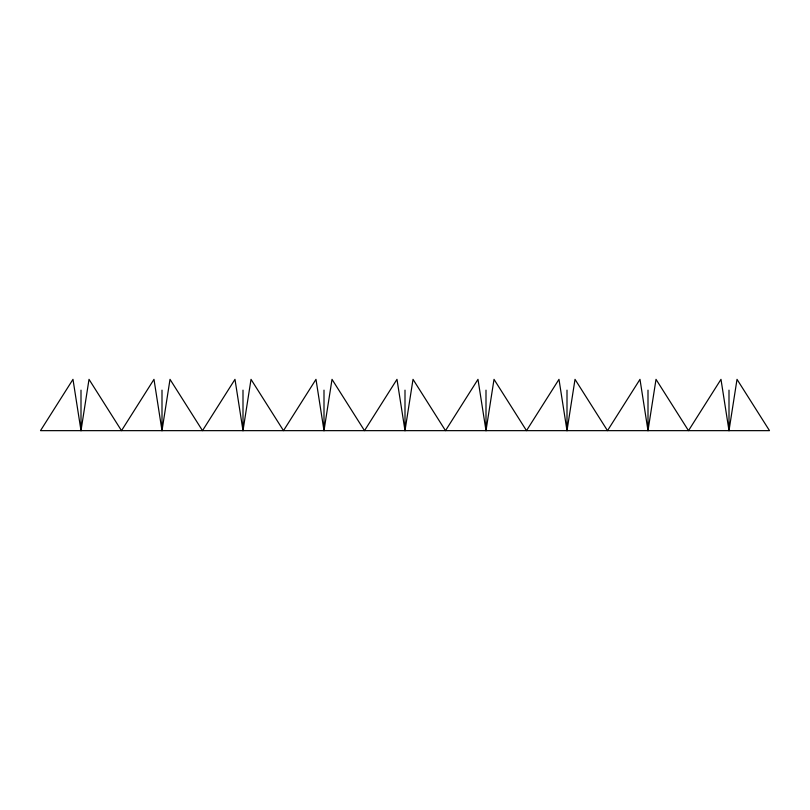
<?xml version="1.0" encoding="UTF-8"?>
<svg xmlns="http://www.w3.org/2000/svg" width="810" height="810" viewBox="0 0 810 810"><rect width="100%" height="100%" fill="white"/><g stroke="black" fill="none" stroke-linecap="round" stroke-linejoin="round"><path stroke-width="1.21" d="M81 430.647L89.019 379.353L121.5 430.647L153.981 379.353L162 430.647L170.019 379.353L202.5 430.647L234.981 379.353L243 430.647L251.019 379.353L283.5 430.647L315.981 379.353L324 430.647L332.019 379.353L364.5 430.647L396.981 379.353L405 430.647L413.019 379.353L445.5 430.647L477.981 379.353L486 430.647L494.019 379.353L526.5 430.647L558.981 379.353L567 430.647L575.019 379.353L607.5 430.647L639.981 379.353L648 430.647L656.019 379.353L688.5 430.647L720.981 379.353L729 430.647L737.019 379.353L769.5 430.647L40.5 430.647L72.981 379.353L81 430.647L81 390.147M729 390.147L729 430.647M648 390.147L648 430.647M567 390.147L567 430.647M486 390.147L486 430.647M405 390.147L405 430.647M324 390.147L324 430.647M243 390.147L243 430.647M162 390.147L162 430.647"/></g></svg>
